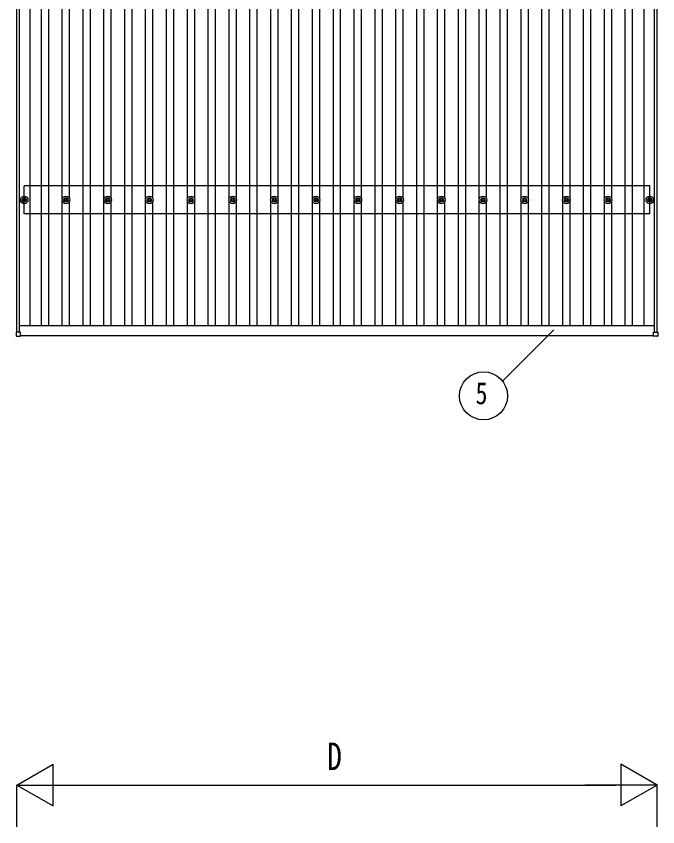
# Model space of a CAD drawing. Units: millimetres, scale not verified. Extents: x -16820 to 16820, y -11880 to 11880.
# Drawn here: x -12807 to -9731, y -212 to 3672 of the extents above; entities that cross this region are included whole.
import ezdxf
from ezdxf.enums import TextEntityAlignment as Align

# ---------------------------------------------------------------- set-up
doc = ezdxf.new("R2010")
doc.units = ezdxf.units.MM
doc.header["$LTSCALE"] = 50
for name, color, linetype in [('0-5_YKK_13', 4, 'Continuous'), ('0-6_YKK_A1', 4, 'Continuous'), ('0-7_YKK_D', 6, 'Continuous')]:
    doc.layers.add(name, color=color, linetype=linetype)
doc.styles.add('ＭＳ ゴシック', font='')
doc.styles.get('ＭＳ ゴシック').set_extended_font_data('MS Gothic')

msp = doc.modelspace()

# ---------------------------------------------------------------- linework, layer by layer
at = {"layer": '0-5_YKK_13'}
for p, q in [((-12770.67, 2801.69), (-12770.67, 2797.28)), ((-12767.17, 2801.69), (-12767.17, 2797.28)), ((-12570.67, 2801.69), (-12570.67, 2797.28)), ((-12567.17, 2801.69), (-12567.17, 2797.28)), ((-12370.67, 2801.69), (-12370.67, 2797.28)), ((-12367.17, 2801.69), (-12367.17, 2797.28)), ((-12170.67, 2801.69), (-12170.67, 2797.28)), ((-12167.17, 2801.69), (-12167.17, 2797.28)), ((-11970.67, 2801.69), (-11970.67, 2797.28)), ((-11967.17, 2801.69), (-11967.17, 2797.28)), ((-11770.67, 2801.69), (-11770.67, 2797.28)), ((-11767.17, 2801.69), (-11767.17, 2797.28)), ((-11570.67, 2801.69), (-11570.67, 2797.28)), ((-11567.17, 2801.69), (-11567.17, 2797.28)), ((-11370.67, 2801.69), (-11370.67, 2797.28)), ((-11367.17, 2801.69), (-11367.17, 2797.28)), ((-11170.67, 2801.69), (-11170.67, 2797.28)), ((-11167.17, 2801.69), (-11167.17, 2797.28)), ((-10970.67, 2801.69), (-10970.67, 2797.28)), ((-10967.17, 2801.69), (-10967.17, 2797.28)), ((-10770.67, 2801.69), (-10770.67, 2797.28)), ((-10767.17, 2801.69), (-10767.17, 2797.28)), ((-10570.67, 2801.69), (-10570.67, 2797.28)), ((-10567.17, 2801.69), (-10567.17, 2797.28)), ((-10370.67, 2801.69), (-10370.67, 2797.28)), ((-10367.17, 2801.69), (-10367.17, 2797.28)), ((-10170.67, 2801.69), (-10170.67, 2797.28)), ((-10167.17, 2801.69), (-10167.17, 2797.28)), ((-9970.67, 2801.69), (-9970.67, 2797.28)), ((-9967.17, 2801.69), (-9967.17, 2797.28)), ((-9770.67, 2801.69), (-9770.67, 2797.28)), ((-9767.17, 2801.69), (-9767.17, 2797.28)), ((-12778.92, 2793.45), (-12774.5, 2793.45)), ((-12778.92, 2789.95), (-12774.5, 2789.95)), ((-12770.67, 2786.11), (-12770.67, 2781.7)), ((-12767.17, 2786.11), (-12767.17, 2781.7)), ((-12763.34, 2793.45), (-12758.92, 2793.45)), ((-12763.34, 2789.95), (-12758.92, 2789.95)), ((-12578.92, 2793.45), (-12574.5, 2793.45)), ((-12578.92, 2789.95), (-12574.5, 2789.95)), ((-12570.67, 2786.11), (-12570.67, 2781.7)), ((-12567.17, 2786.11), (-12567.17, 2781.7)), ((-12563.34, 2793.45), (-12558.92, 2793.45)), ((-12563.34, 2789.95), (-12558.92, 2789.95)), ((-12378.92, 2793.45), (-12374.51, 2793.45)), ((-12378.92, 2789.95), (-12374.51, 2789.95)), ((-12370.67, 2786.11), (-12370.67, 2781.7)), ((-12367.17, 2786.11), (-12367.17, 2781.7)), ((-12363.34, 2793.45), (-12358.93, 2793.45)), ((-12363.34, 2789.95), (-12358.93, 2789.95)), ((-12178.92, 2793.45), (-12174.51, 2793.45)), ((-12178.92, 2789.95), (-12174.51, 2789.95)), ((-12170.67, 2786.11), (-12170.67, 2781.7)), ((-12167.17, 2786.11), (-12167.17, 2781.7)), ((-12163.34, 2793.45), (-12158.93, 2793.45)), ((-12163.34, 2789.95), (-12158.93, 2789.95)), ((-11978.92, 2793.45), (-11974.51, 2793.45)), ((-11978.92, 2789.95), (-11974.51, 2789.95)), ((-11970.67, 2786.11), (-11970.67, 2781.7)), ((-11967.17, 2786.11), (-11967.17, 2781.7)), ((-11963.34, 2793.45), (-11958.93, 2793.45)), ((-11963.34, 2789.95), (-11958.93, 2789.95)), ((-11778.92, 2793.45), (-11774.51, 2793.45)), ((-11778.92, 2789.95), (-11774.51, 2789.95)), ((-11770.67, 2786.11), (-11770.67, 2781.7)), ((-11767.17, 2786.11), (-11767.17, 2781.7)), ((-11763.34, 2793.45), (-11758.93, 2793.45)), ((-11763.34, 2789.95), (-11758.93, 2789.95)), ((-11578.92, 2793.45), (-11574.51, 2793.45)), ((-11578.92, 2789.95), (-11574.51, 2789.95)), ((-11570.67, 2786.11), (-11570.67, 2781.7)), ((-11567.17, 2786.11), (-11567.17, 2781.7)), ((-11563.34, 2793.45), (-11558.93, 2793.45)), ((-11563.34, 2789.95), (-11558.93, 2789.95)), ((-11378.92, 2793.45), (-11374.51, 2793.45)), ((-11378.92, 2789.95), (-11374.51, 2789.95)), ((-11370.67, 2786.11), (-11370.67, 2781.7)), ((-11367.17, 2786.11), (-11367.17, 2781.7)), ((-11363.34, 2793.45), (-11358.93, 2793.45)), ((-11363.34, 2789.95), (-11358.93, 2789.95)), ((-11178.92, 2793.45), (-11174.51, 2793.45)), ((-11178.92, 2789.95), (-11174.51, 2789.95)), ((-11170.67, 2786.11), (-11170.67, 2781.7)), ((-11167.17, 2786.11), (-11167.17, 2781.7)), ((-11163.34, 2793.45), (-11158.93, 2793.45)), ((-11163.34, 2789.95), (-11158.93, 2789.95)), ((-10978.92, 2793.45), (-10974.51, 2793.45)), ((-10978.92, 2789.95), (-10974.51, 2789.95)), ((-10970.67, 2786.11), (-10970.67, 2781.7)), ((-10967.17, 2786.11), (-10967.17, 2781.7)), ((-10963.34, 2793.45), (-10958.93, 2793.45)), ((-10963.34, 2789.95), (-10958.93, 2789.95)), ((-10778.92, 2793.45), (-10774.51, 2793.45)), ((-10778.92, 2789.95), (-10774.51, 2789.95)), ((-10770.67, 2786.11), (-10770.67, 2781.7)), ((-10767.17, 2786.11), (-10767.17, 2781.7)), ((-10763.34, 2793.45), (-10758.93, 2793.45)), ((-10763.34, 2789.95), (-10758.93, 2789.95)), ((-10578.92, 2793.45), (-10574.51, 2793.45)), ((-10578.92, 2789.95), (-10574.51, 2789.95)), ((-10570.67, 2786.11), (-10570.67, 2781.7)), ((-10567.17, 2786.11), (-10567.17, 2781.7)), ((-10563.34, 2793.45), (-10558.93, 2793.45)), ((-10563.34, 2789.95), (-10558.93, 2789.95)), ((-10378.92, 2793.45), (-10374.51, 2793.45)), ((-10378.92, 2789.95), (-10374.51, 2789.95)), ((-10370.67, 2786.11), (-10370.67, 2781.7)), ((-10367.17, 2786.11), (-10367.17, 2781.7)), ((-10363.34, 2793.45), (-10358.93, 2793.45)), ((-10363.34, 2789.95), (-10358.93, 2789.95)), ((-10178.92, 2793.45), (-10174.51, 2793.45)), ((-10178.92, 2789.95), (-10174.51, 2789.95)), ((-10170.67, 2786.11), (-10170.67, 2781.7)), ((-10167.17, 2786.11), (-10167.17, 2781.7)), ((-10163.34, 2793.45), (-10158.93, 2793.45)), ((-10163.34, 2789.95), (-10158.93, 2789.95)), ((-9978.92, 2793.45), (-9974.51, 2793.45)), ((-9978.92, 2789.95), (-9974.51, 2789.95)), ((-9970.67, 2786.11), (-9970.67, 2781.7)), ((-9967.17, 2786.11), (-9967.17, 2781.7)), ((-9963.34, 2793.45), (-9958.93, 2793.45)), ((-9963.34, 2789.95), (-9958.93, 2789.95)), ((-9778.92, 2793.45), (-9774.51, 2793.45)), ((-9778.92, 2789.95), (-9774.51, 2789.95)), ((-9770.67, 2786.11), (-9770.67, 2781.7)), ((-9767.17, 2786.11), (-9767.17, 2781.7)), ((-9763.34, 2793.45), (-9758.93, 2793.45)), ((-9763.34, 2789.95), (-9758.93, 2789.95)), ((-12807.22, 2157.59), (-12807.22, 2139.59)), ((-12788.22, 2158.59), (-12806.22, 2158.59)), ((-12806.22, 2138.59), (-12788.22, 2138.59)), ((-12787.22, 2139.59), (-12787.22, 2157.59)), ((-9750.62, 2139.59), (-9750.62, 2157.59)), ((-9749.62, 2158.59), (-9731.62, 2158.59)), ((-9731.62, 2138.59), (-9749.62, 2138.59)), ((-9730.62, 2157.59), (-9730.62, 2139.59))]:
    msp.add_line(p, q, dxfattribs=at)
for centre, radius in [((-12768.92, 2791.7), 18.25), ((-12768.92, 2791.7), 10.15), ((-12768.92, 2791.7), 5.85), ((-12768.92, 2791.7), 5.25), ((-12568.92, 2791.7), 18.25), ((-12568.92, 2791.7), 10.15), ((-12568.92, 2791.7), 5.85), ((-12568.92, 2791.7), 5.25), ((-12368.92, 2791.7), 18.25), ((-12368.92, 2791.7), 10.15), ((-12368.92, 2791.7), 5.85), ((-12368.92, 2791.7), 5.25), ((-12168.92, 2791.7), 18.25), ((-12168.92, 2791.7), 10.15), ((-12168.92, 2791.7), 5.85), ((-12168.92, 2791.7), 5.25), ((-11968.92, 2791.7), 18.25), ((-11968.92, 2791.7), 10.15), ((-11968.92, 2791.7), 5.85), ((-11968.92, 2791.7), 5.25), ((-11768.92, 2791.7), 18.25), ((-11768.92, 2791.7), 10.15), ((-11768.92, 2791.7), 5.85), ((-11768.92, 2791.7), 5.25), ((-11568.92, 2791.7), 18.25), ((-11568.92, 2791.7), 10.15), ((-11568.92, 2791.7), 5.85), ((-11568.92, 2791.7), 5.25), ((-11368.92, 2791.7), 18.25), ((-11368.92, 2791.7), 10.15), ((-11368.92, 2791.7), 5.85), ((-11368.92, 2791.7), 5.25), ((-11168.92, 2791.7), 18.25), ((-11168.92, 2791.7), 10.15), ((-11168.92, 2791.7), 5.85), ((-11168.92, 2791.7), 5.25), ((-10968.92, 2791.7), 18.25), ((-10968.92, 2791.7), 10.15), ((-10968.92, 2791.7), 5.85), ((-10968.92, 2791.7), 5.25), ((-10768.92, 2791.7), 18.25), ((-10768.92, 2791.7), 10.15), ((-10768.92, 2791.7), 5.85), ((-10768.92, 2791.7), 5.25), ((-10568.92, 2791.7), 18.25), ((-10568.92, 2791.7), 10.15), ((-10568.92, 2791.7), 5.85), ((-10568.92, 2791.7), 5.25), ((-10368.92, 2791.7), 18.25), ((-10368.92, 2791.7), 10.15), ((-10368.92, 2791.7), 5.85), ((-10368.92, 2791.7), 5.25), ((-10168.92, 2791.7), 18.25), ((-10168.92, 2791.7), 10.15), ((-10168.92, 2791.7), 5.85), ((-10168.92, 2791.7), 5.25), ((-9968.92, 2791.7), 18.25), ((-9968.92, 2791.7), 10.15), ((-9968.92, 2791.7), 5.85), ((-9968.92, 2791.7), 5.25), ((-9768.92, 2791.7), 18.25), ((-9768.92, 2791.7), 10.15), ((-9768.92, 2791.7), 5.85), ((-9768.92, 2791.7), 5.25)]:
    msp.add_circle(centre, radius, dxfattribs=at)
for centre, start, end in [((-12806.22, 2157.59), 90, 180), ((-12806.22, 2139.59), 180, 270), ((-12788.22, 2157.59), 0, 90), ((-12788.22, 2139.59), 270, 0), ((-9749.62, 2157.59), 90, 180), ((-9749.62, 2139.59), 180, 270), ((-9731.62, 2157.59), 0, 90), ((-9731.62, 2139.59), 270, 0)]:
    msp.add_arc(centre, 1, start, end, dxfattribs=at)
at = {"layer": '0-6_YKK_A1'}
for p, q in [((-12742.42, 8790.54), (-12742.42, 2189.88)), ((-12686.42, 2189.88), (-12686.42, 8790.54)), ((-12651.42, 2189.88), (-12651.42, 8790.54)), ((-12486.42, 2189.88), (-12486.42, 8790.54)), ((-12451.42, 2189.88), (-12451.42, 8790.54)), ((-12286.42, 2189.88), (-12286.42, 8790.54)), ((-12251.42, 2189.88), (-12251.42, 8790.54)), ((-12086.42, 2189.88), (-12086.42, 8790.54)), ((-12051.42, 2189.88), (-12051.42, 8790.54)), ((-11886.42, 2189.88), (-11886.42, 8790.54)), ((-11851.42, 2189.88), (-11851.42, 8790.54)), ((-11686.42, 2189.88), (-11686.42, 8790.54)), ((-11651.42, 2189.88), (-11651.42, 8790.54)), ((-11486.42, 2189.88), (-11486.42, 8790.54)), ((-11451.42, 2189.88), (-11451.42, 8790.54)), ((-11286.42, 2189.88), (-11286.42, 8790.54)), ((-11251.42, 2189.88), (-11251.42, 8790.54)), ((-11086.42, 2189.88), (-11086.42, 8790.54)), ((-11051.42, 2189.88), (-11051.42, 8790.54)), ((-10886.42, 2189.88), (-10886.42, 8790.54)), ((-10851.42, 2189.88), (-10851.42, 8790.54)), ((-10686.42, 2189.88), (-10686.42, 8790.54)), ((-10651.42, 2189.88), (-10651.42, 8790.54)), ((-10486.42, 2189.88), (-10486.42, 8790.54)), ((-10451.42, 2189.88), (-10451.42, 8790.54)), ((-10286.42, 2189.88), (-10286.42, 8790.54)), ((-10251.42, 2189.88), (-10251.42, 8790.54)), ((-10086.42, 2189.88), (-10086.42, 8790.54)), ((-10051.42, 2189.88), (-10051.42, 8790.54)), ((-9886.42, 2189.88), (-9886.42, 8790.54)), ((-9851.42, 2189.88), (-9851.42, 8790.54)), ((-9795.42, 2189.88), (-9795.42, 8790.54)), ((-12803.92, 2158.59), (-12803.92, 7546.42)), ((-9733.92, 2158.59), (-9733.92, 7546.42)), ((-12791.92, 2158.59), (-12791.92, 7531.42)), ((-9745.92, 2158.59), (-9745.92, 7531.42)), ((-12586.42, 2796.87), (-12586.42, 4586.52)), ((-12551.42, 2796.87), (-12551.42, 4586.52)), ((-12386.42, 2796.87), (-12386.42, 4586.51)), ((-12351.42, 2796.87), (-12351.42, 4586.53)), ((-12186.42, 2796.87), (-12186.42, 4586.51)), ((-12151.42, 2796.87), (-12151.42, 4586.53)), ((-11986.42, 2796.87), (-11986.42, 4586.51)), ((-11951.42, 2796.87), (-11951.42, 4586.53)), ((-11786.42, 2796.87), (-11786.42, 4586.51)), ((-11751.42, 2796.87), (-11751.42, 4586.53)), ((-11586.42, 2796.87), (-11586.42, 4586.51)), ((-11551.42, 2796.87), (-11551.42, 4586.53)), ((-11386.42, 2796.87), (-11386.42, 4586.51)), ((-11351.42, 2796.87), (-11351.42, 4586.53)), ((-11186.42, 2796.87), (-11186.42, 4586.51)), ((-11151.42, 2796.87), (-11151.42, 4586.53)), ((-10986.42, 2796.87), (-10986.42, 4586.51)), ((-10951.42, 2796.87), (-10951.42, 4586.53)), ((-10786.42, 2796.87), (-10786.42, 4586.51)), ((-10751.42, 2796.87), (-10751.42, 4586.53)), ((-10586.42, 2796.87), (-10586.42, 4586.51)), ((-10551.42, 2796.87), (-10551.42, 4586.53)), ((-10386.42, 2796.87), (-10386.42, 4586.51)), ((-10351.42, 2796.87), (-10351.42, 4586.53)), ((-10186.42, 2796.87), (-10186.42, 4586.51)), ((-10151.42, 2796.87), (-10151.42, 4586.53)), ((-9986.42, 2796.87), (-9986.42, 4586.51)), ((-9951.42, 2796.87), (-9951.42, 4586.53)), ((-9768.92, 2858.7), (-12768.92, 2858.7)), ((-12768.92, 2724.7), (-12768.92, 2858.7)), ((-9768.92, 2724.7), (-9768.92, 2858.7)), ((-12586.42, 2189.88), (-12586.42, 2786.52)), ((-12551.42, 2189.88), (-12551.42, 2786.52)), ((-12386.42, 2189.88), (-12386.42, 2786.52)), ((-12351.42, 2189.88), (-12351.42, 2786.52)), ((-12186.42, 2189.88), (-12186.42, 2786.52)), ((-12151.42, 2189.88), (-12151.42, 2786.52)), ((-11986.42, 2189.88), (-11986.42, 2786.52)), ((-11951.42, 2189.88), (-11951.42, 2786.52)), ((-11786.42, 2189.88), (-11786.42, 2786.52)), ((-11751.42, 2189.88), (-11751.42, 2786.52)), ((-11586.42, 2189.88), (-11586.42, 2786.52)), ((-11551.42, 2189.88), (-11551.42, 2786.52)), ((-11386.42, 2189.88), (-11386.42, 2786.52)), ((-11351.42, 2189.88), (-11351.42, 2786.52)), ((-11186.42, 2189.88), (-11186.42, 2786.52)), ((-11151.42, 2189.88), (-11151.42, 2786.52)), ((-10986.42, 2189.88), (-10986.42, 2786.52)), ((-10951.42, 2189.88), (-10951.42, 2786.52)), ((-10786.42, 2189.88), (-10786.42, 2786.52)), ((-10751.42, 2189.88), (-10751.42, 2786.52)), ((-10586.42, 2189.88), (-10586.42, 2786.52)), ((-10551.42, 2189.88), (-10551.42, 2786.52)), ((-10386.42, 2189.88), (-10386.42, 2786.52)), ((-10351.42, 2189.88), (-10351.42, 2786.52)), ((-10186.42, 2189.88), (-10186.42, 2786.52)), ((-10151.42, 2189.88), (-10151.42, 2786.52)), ((-9986.42, 2189.88), (-9986.42, 2786.52)), ((-9951.42, 2189.88), (-9951.42, 2786.52)), ((-9768.92, 2724.7), (-12768.92, 2724.7)), ((-12791.92, 2189.88), (-9745.92, 2189.88)), ((-12787.22, 2141.89), (-9750.62, 2141.89))]:
    msp.add_line(p, q, dxfattribs=at)
at = {"layer": '0-7_YKK_D'}
for p, q in [((-10475.06, 1923.24), (-10229.71, 2168.58)), ((-12803.92, -12.11), (-12630.72, 87.89)), ((-12630.72, -112.11), (-12630.72, 87.89)), ((-9733.92, -12.11), (-9907.13, 87.89)), ((-9907.13, 87.89), (-9907.13, -112.11)), ((-12803.92, -212.11), (-12803.92, -11.11)), ((-12803.92, -12.11), (-12630.72, -112.11)), ((-12803.92, -12.11), (-12457.51, -12.11)), ((-12603.92, -12.11), (-9933.92, -12.11)), ((-9733.92, -12.11), (-10080.33, -12.11)), ((-9733.92, -12.11), (-9907.13, -112.11)), ((-9733.92, -212.11), (-9733.92, -11.11))]:
    msp.add_line(p, q, dxfattribs=at)
msp.add_circle((-10566.34, 1852.96), 115.2, dxfattribs=at)

# ---------------------------------------------------------------- texts
at = {"layer": '0-7_YKK_D', "style": 'ＭＳ ゴシック', "width": 0.8}
for s, height, p in [('5', 105.6, (-10604.74, 1780.96)), ('D', 132, (-11316.92, 19.89))]:
    msp.add_text(s, height=height, dxfattribs=at).set_placement(p, align=Align.BOTTOM_LEFT)

doc.saveas('drawing.dxf')
